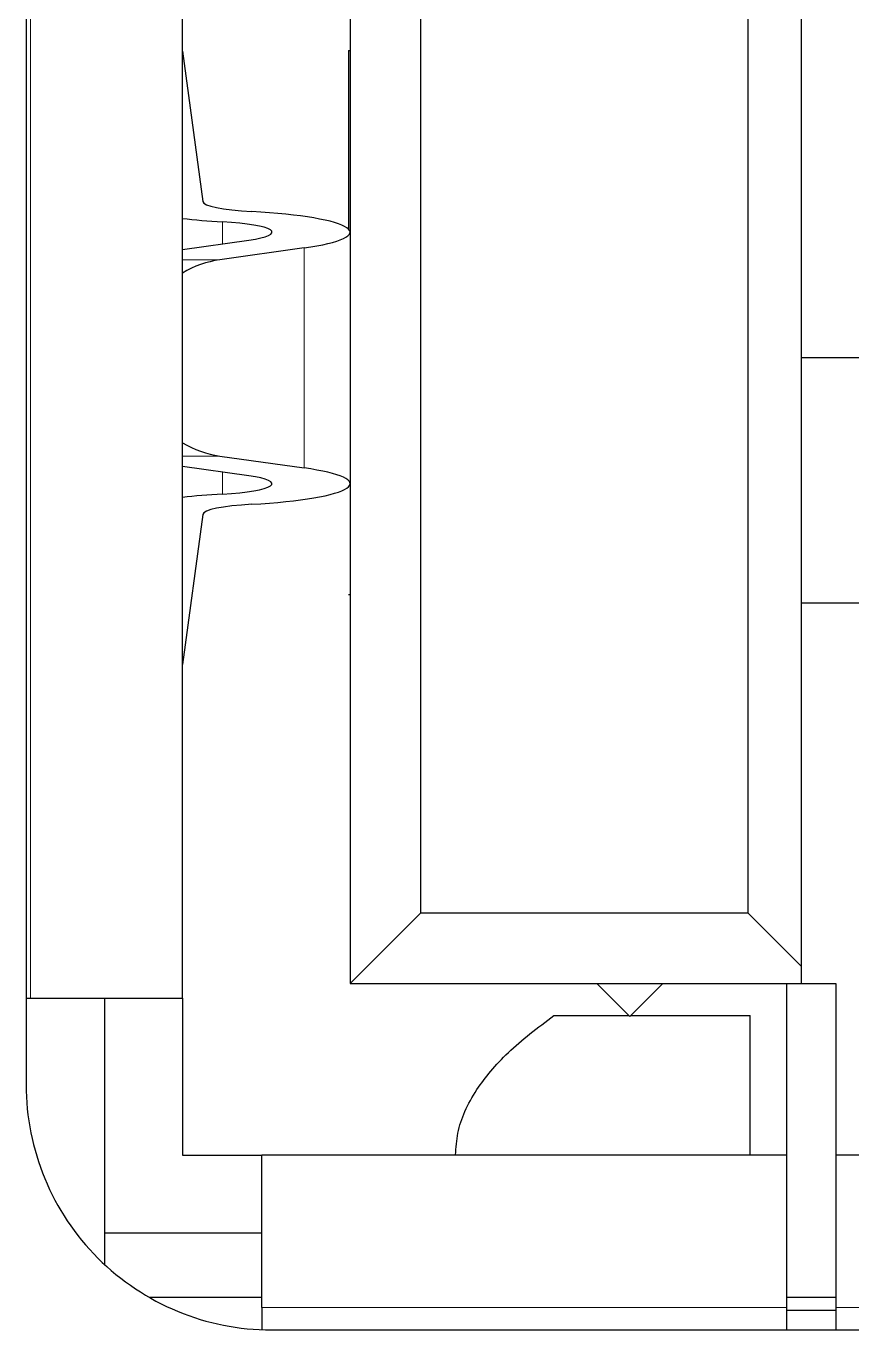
# Model space of a CAD drawing. Extents: x -260425 to 1294666, y -169889 to -2349.
# Drawn here: x 999775 to 999808.7, y -26607.5 to -26554.4 of the extents above; entities that cross this region are included whole.
import ezdxf

# ---------------------------------------------------------------- set-up
doc = ezdxf.new("R2010")
doc.units = 0
doc.header["$LTSCALE"] = 100
doc.layers.add('case', color=7, linetype='Continuous')

# ---------------------------------------------------------------- blocks, each defined once
blk = doc.blocks.new('АТС')
at = {"layer": 'case', "lineweight": 25}
for points in [[(1318, -9.008), (1318, -9.008), (1318, -129.008), (1318, -129.008)], [(1324.38, -125.488), (1324.38, -125.488), (1324.38, -13.288), (1324.38, -13.288)], [(1331.2, -13.888), (1331.2, -13.888), (1331.2, -124.887), (1331.2, -124.887)], [(1349.6, -124.195), (1349.6, -124.195), (1349.6, -14.58), (1349.6, -14.58)], [(1334.087, -122.001), (1334.087, -122.001), (1334.087, -16.774), (1334.087, -16.774)], [(1347.406, -16.774), (1347.406, -16.774), (1347.406, -122.001), (1347.406, -122.001)], [(1324.38, -86.887), (1324.38, -86.887), (1325.199, -93.011), (1325.199, -93.011)], [(1331.135, -86.852), (1331.135, -86.852), (1331.2, -86.852), (1331.2, -86.852)], [(1331.135, -86.852), (1331.135, -86.852), (1331.135, -94.133), (1331.135, -94.133)], [(1325.199, -93.011), (1325.223, -93.192), (1326.01, -93.354), (1327.199, -93.422)], [(1325.199, -93.011), (1325.199, -93.011), (1325.199, -93.011), (1325.199, -93.011)], [(1325.199, -93.011), (1325.223, -93.192), (1326.01, -93.354), (1327.199, -93.422)], [(1325.199, -93.011), (1325.223, -93.192), (1326.01, -93.354), (1327.199, -93.422)], [(1325.199, -93.011), (1325.223, -93.192), (1326.01, -93.354), (1327.199, -93.422)], [(1325.199, -93.011), (1325.223, -93.192), (1326.01, -93.354), (1327.199, -93.422)], [(1325.199, -93.011), (1325.223, -93.192), (1326.01, -93.354), (1327.199, -93.422)], [(1325.199, -93.011), (1325.223, -93.192), (1326.01, -93.354), (1327.199, -93.422)], [(1325.199, -93.011), (1325.223, -93.192), (1326.01, -93.354), (1327.199, -93.422)], [(1325.199, -93.011), (1325.223, -93.192), (1326.01, -93.354), (1327.199, -93.422)], [(1325.199, -93.011), (1325.223, -93.192), (1326.01, -93.354), (1327.199, -93.422)], [(1325.199, -93.011), (1325.223, -93.192), (1326.01, -93.354), (1327.199, -93.422)], [(1325.199, -93.011), (1325.223, -93.192), (1326.01, -93.354), (1327.199, -93.422)], [(1325.199, -93.011), (1325.223, -93.192), (1326.01, -93.354), (1327.199, -93.422)], [(1325.199, -93.011), (1325.223, -93.192), (1326.01, -93.354), (1327.199, -93.422)], [(1325.199, -93.011), (1325.223, -93.192), (1326.01, -93.354), (1327.199, -93.422)], [(1325.199, -93.011), (1325.223, -93.192), (1326.01, -93.354), (1327.199, -93.422)], [(1325.199, -93.011), (1325.223, -93.192), (1326.01, -93.354), (1327.199, -93.422)], [(1325.199, -93.011), (1325.223, -93.192), (1326.01, -93.354), (1327.199, -93.422)], [(1325.199, -93.011), (1325.223, -93.192), (1326.01, -93.354), (1327.199, -93.422)], [(1325.199, -93.011), (1325.223, -93.192), (1326.01, -93.354), (1327.199, -93.422)], [(1325.199, -93.011), (1325.223, -93.192), (1326.01, -93.354), (1327.199, -93.422)], [(1327.199, -93.422), (1327.199, -93.422), (1327.199, -93.422), (1327.199, -93.422)], [(1327.199, -93.422), (1327.199, -93.422), (1327.199, -93.422), (1327.199, -93.422)], [(1324.38, -93.704), (1324.872, -93.76), (1325.42, -93.806), (1326.007, -93.839)], [(1324.38, -93.704), (1324.38, -93.704), (1324.38, -93.704), (1324.38, -93.704)], [(1324.38, -93.704), (1324.872, -93.76), (1325.42, -93.806), (1326.007, -93.839)], [(1324.38, -93.704), (1324.872, -93.76), (1325.42, -93.806), (1326.007, -93.839)], [(1324.38, -93.704), (1324.872, -93.76), (1325.42, -93.806), (1326.007, -93.839)], [(1324.38, -93.704), (1324.872, -93.76), (1325.42, -93.806), (1326.007, -93.839)], [(1324.38, -93.704), (1324.872, -93.76), (1325.42, -93.806), (1326.007, -93.839)], [(1324.38, -93.704), (1324.872, -93.76), (1325.42, -93.806), (1326.007, -93.839)], [(1324.38, -93.704), (1324.872, -93.76), (1325.42, -93.806), (1326.007, -93.839)], [(1324.38, -93.704), (1324.872, -93.76), (1325.42, -93.806), (1326.007, -93.839)], [(1324.38, -93.704), (1324.872, -93.76), (1325.42, -93.806), (1326.007, -93.839)], [(1324.38, -93.704), (1324.872, -93.76), (1325.42, -93.806), (1326.007, -93.84)], [(1324.38, -93.704), (1324.872, -93.76), (1325.42, -93.806), (1326.007, -93.84)], [(1324.38, -93.704), (1324.872, -93.76), (1325.42, -93.806), (1326.007, -93.84)], [(1324.38, -93.704), (1324.872, -93.76), (1325.42, -93.806), (1326.007, -93.84)], [(1324.38, -93.704), (1324.872, -93.76), (1325.42, -93.806), (1326.007, -93.84)], [(1324.38, -93.704), (1324.872, -93.76), (1325.42, -93.806), (1326.007, -93.84)], [(1324.38, -93.704), (1324.872, -93.76), (1325.42, -93.806), (1326.007, -93.84)], [(1324.38, -93.704), (1324.872, -93.76), (1325.42, -93.806), (1326.007, -93.84)], [(1324.38, -93.704), (1324.872, -93.76), (1325.42, -93.806), (1326.007, -93.84)], [(1324.38, -93.704), (1324.872, -93.76), (1325.42, -93.806), (1326.007, -93.84)], [(1324.38, -93.704), (1324.872, -93.76), (1325.42, -93.806), (1326.007, -93.84)], [(1326.007, -93.839), (1326.007, -93.839), (1326.007, -93.84), (1326.007, -93.84)], [(1326.007, -93.839), (1326.007, -93.839), (1326.007, -93.84), (1326.007, -93.84)], [(1324.38, -94.966), (1324.38, -94.966), (1327.077, -94.584), (1327.077, -94.584)], [(1327.077, -94.584), (1327.077, -94.584), (1327.077, -94.584), (1327.077, -94.584)], [(1327.955, -94.171), (1327.955, -94.171), (1327.955, -94.171), (1327.955, -94.171)], [(1331.072, -94.081), (1331.072, -94.081), (1331.072, -94.082), (1331.072, -94.082)], [(1329.325, -94.902), (1329.325, -94.902), (1325.898, -95.388), (1325.898, -95.388)], [(1329.325, -94.902), (1329.325, -94.902), (1329.325, -94.903), (1329.325, -94.903)], [(1325.898, -95.388), (1325.361, -95.464), (1324.845, -95.647), (1324.38, -95.927)], [(1356.916, -99.387), (1356.916, -99.387), (1349.6, -99.387), (1349.6, -99.387)], [(1324.38, -102.848), (1324.845, -103.128), (1325.361, -103.311), (1325.898, -103.388)], [(1325.898, -103.387), (1325.898, -103.387), (1329.325, -103.873), (1329.325, -103.873)], [(1327.077, -104.191), (1327.077, -104.191), (1324.38, -103.809), (1324.38, -103.809)], [(1329.325, -103.873), (1329.325, -103.873), (1329.325, -103.873), (1329.325, -103.873)], [(1327.077, -104.191), (1327.077, -104.191), (1327.077, -104.191), (1327.077, -104.191)], [(1327.955, -104.604), (1327.955, -104.604), (1327.955, -104.604), (1327.955, -104.604)], [(1331.072, -104.694), (1331.072, -104.694), (1331.072, -104.694), (1331.072, -104.694)], [(1326.007, -104.936), (1325.42, -104.969), (1324.872, -105.015), (1324.38, -105.071)], [(1326.007, -104.936), (1325.42, -104.969), (1324.872, -105.015), (1324.38, -105.071)], [(1326.007, -104.936), (1325.42, -104.969), (1324.872, -105.015), (1324.38, -105.072)], [(1326.007, -104.936), (1325.42, -104.969), (1324.872, -105.015), (1324.38, -105.072)], [(1326.007, -104.936), (1325.42, -104.969), (1324.872, -105.015), (1324.38, -105.072)], [(1326.007, -104.936), (1325.42, -104.969), (1324.872, -105.015), (1324.38, -105.072)], [(1326.007, -104.936), (1325.42, -104.969), (1324.872, -105.015), (1324.38, -105.072)], [(1326.007, -104.936), (1325.42, -104.969), (1324.872, -105.015), (1324.38, -105.072)], [(1326.007, -104.936), (1325.42, -104.969), (1324.872, -105.015), (1324.38, -105.072)], [(1326.007, -104.936), (1325.42, -104.969), (1324.872, -105.015), (1324.38, -105.072)], [(1326.007, -104.936), (1325.42, -104.969), (1324.872, -105.015), (1324.38, -105.072)], [(1326.007, -104.936), (1325.42, -104.969), (1324.872, -105.015), (1324.38, -105.072)], [(1326.007, -104.936), (1325.42, -104.969), (1324.872, -105.015), (1324.38, -105.072)], [(1326.007, -104.936), (1325.42, -104.969), (1324.872, -105.015), (1324.38, -105.072)], [(1326.007, -104.936), (1325.42, -104.969), (1324.872, -105.015), (1324.38, -105.072)], [(1326.007, -104.936), (1325.42, -104.97), (1324.872, -105.015), (1324.38, -105.072)], [(1326.007, -104.936), (1325.42, -104.97), (1324.872, -105.015), (1324.38, -105.072)], [(1326.007, -104.936), (1325.42, -104.97), (1324.872, -105.015), (1324.38, -105.072)], [(1326.007, -104.936), (1325.42, -104.97), (1324.872, -105.015), (1324.38, -105.072)], [(1326.007, -104.936), (1325.42, -104.97), (1324.872, -105.015), (1324.38, -105.072)], [(1326.007, -104.936), (1325.42, -104.97), (1324.872, -105.015), (1324.38, -105.072)], [(1324.38, -105.071), (1324.38, -105.071), (1324.38, -105.072), (1324.38, -105.072)], [(1326.007, -104.936), (1326.007, -104.936), (1326.007, -104.936), (1326.007, -104.936)], [(1326.007, -104.936), (1326.007, -104.936), (1326.007, -104.936), (1326.007, -104.936)], [(1327.199, -105.353), (1326.01, -105.421), (1325.223, -105.583), (1325.199, -105.764)], [(1327.199, -105.353), (1326.01, -105.421), (1325.223, -105.583), (1325.199, -105.764)], [(1327.199, -105.353), (1326.01, -105.421), (1325.223, -105.583), (1325.199, -105.764)], [(1327.199, -105.353), (1326.01, -105.421), (1325.223, -105.583), (1325.199, -105.764)], [(1327.199, -105.353), (1326.01, -105.421), (1325.223, -105.583), (1325.199, -105.764)], [(1327.199, -105.353), (1326.01, -105.421), (1325.223, -105.583), (1325.199, -105.764)], [(1327.199, -105.353), (1326.01, -105.421), (1325.223, -105.583), (1325.199, -105.764)], [(1327.199, -105.353), (1326.01, -105.421), (1325.223, -105.583), (1325.199, -105.764)], [(1327.199, -105.353), (1326.01, -105.421), (1325.223, -105.583), (1325.199, -105.764)], [(1327.199, -105.353), (1326.01, -105.421), (1325.223, -105.583), (1325.199, -105.764)], [(1327.199, -105.353), (1326.01, -105.421), (1325.223, -105.583), (1325.199, -105.764)], [(1327.199, -105.353), (1326.01, -105.421), (1325.223, -105.583), (1325.199, -105.764)], [(1327.199, -105.353), (1326.01, -105.421), (1325.223, -105.583), (1325.199, -105.764)], [(1327.199, -105.353), (1326.01, -105.421), (1325.223, -105.583), (1325.199, -105.765)], [(1327.199, -105.353), (1326.01, -105.421), (1325.223, -105.583), (1325.199, -105.765)], [(1327.199, -105.353), (1326.01, -105.421), (1325.223, -105.583), (1325.199, -105.765)], [(1327.199, -105.353), (1326.01, -105.421), (1325.223, -105.583), (1325.199, -105.765)], [(1327.199, -105.353), (1326.01, -105.421), (1325.223, -105.583), (1325.199, -105.765)], [(1327.199, -105.353), (1326.01, -105.421), (1325.223, -105.583), (1325.199, -105.765)], [(1327.199, -105.353), (1326.01, -105.421), (1325.223, -105.583), (1325.199, -105.765)], [(1327.199, -105.353), (1326.01, -105.421), (1325.223, -105.583), (1325.199, -105.765)], [(1327.199, -105.353), (1327.199, -105.353), (1327.199, -105.353), (1327.199, -105.353)], [(1327.199, -105.353), (1327.199, -105.353), (1327.199, -105.353), (1327.199, -105.353)], [(1325.199, -105.764), (1325.199, -105.764), (1324.38, -111.887), (1324.38, -111.887)], [(1325.199, -105.764), (1325.199, -105.764), (1325.199, -105.765), (1325.199, -105.765)], [(1331.2, -109.048), (1331.2, -109.048), (1331.135, -109.048), (1331.135, -109.048)], [(1356.916, -109.388), (1356.916, -109.388), (1349.6, -109.388), (1349.6, -109.388)], [(1331.2, -124.887), (1331.2, -124.887), (1334.087, -122.001), (1334.087, -122.001)], [(1334.087, -122.001), (1334.087, -122.001), (1347.406, -122.001), (1347.406, -122.001)], [(1349.6, -124.195), (1349.6, -124.195), (1347.406, -122.001), (1347.406, -122.001)], [(1349.6, -124.887), (1349.6, -124.887), (1349.6, -124.195), (1349.6, -124.195)], [(1331.2, -124.887), (1331.2, -124.887), (1349.6, -124.887), (1349.6, -124.887)], [(1342.6, -126.237), (1342.6, -126.237), (1341.25, -124.887), (1341.25, -124.887)], [(1342.6, -126.237), (1342.6, -126.237), (1343.95, -124.887), (1343.95, -124.887)], [(1349, -131.887), (1349, -131.887), (1349, -124.887), (1349, -124.887)], [(1349.6, -124.887), (1349.6, -124.887), (1351, -124.887), (1351, -124.887)], [(1351, -124.887), (1351, -124.887), (1351, -131.887), (1351, -131.887)], [(1318, -125.488), (1318, -125.488), (1318.18, -125.488), (1318.18, -125.488)], [(1318.18, -125.488), (1318.18, -125.488), (1324.38, -125.488), (1324.38, -125.488)], [(1321.2, -125.488), (1321.2, -125.488), (1321.2, -135.068), (1321.2, -135.068)], [(1324.38, -125.488), (1324.38, -125.488), (1324.38, -131.887), (1324.38, -131.887)], [(1339.5, -126.187), (1339.5, -126.187), (1342.55, -126.187), (1342.55, -126.187)], [(1342.65, -126.187), (1342.65, -126.187), (1347.5, -126.187), (1347.5, -126.187)], [(1347.5, -131.87), (1347.5, -131.87), (1347.5, -126.187), (1347.5, -126.187)], [(1324.38, -131.887), (1324.38, -131.887), (1327.6, -131.887), (1327.6, -131.887)], [(1349, -131.887), (1349, -131.887), (1327.6, -131.887), (1327.6, -131.887)], [(1327.6, -138.087), (1327.6, -138.087), (1327.6, -131.887), (1327.6, -131.887)], [(1335.5, -131.887), (1335.5, -131.887), (1335.5, -131.87), (1335.5, -131.87)], [(1347.5, -131.87), (1347.5, -131.87), (1347.5, -131.887), (1347.5, -131.887)], [(1349, -138.087), (1349, -138.087), (1349, -131.887), (1349, -131.887)], [(1351, -131.887), (1351, -131.887), (1351, -138.087), (1351, -138.087)], [(1372.4, -131.887), (1372.4, -131.887), (1351, -131.887), (1351, -131.887)], [(1327.6, -135.068), (1327.6, -135.068), (1321.2, -135.068), (1321.2, -135.068)], [(1321.2, -135.068), (1321.2, -135.068), (1321.2, -136.34), (1321.2, -136.34)], [(1327.6, -137.688), (1327.6, -137.688), (1323.034, -137.688), (1323.034, -137.688)], [(1327.6, -138.087), (1327.6, -138.087), (1327.6, -138.999), (1327.6, -138.999)], [(1351, -137.688), (1351, -137.688), (1349, -137.688), (1349, -137.688)], [(1349, -139.007), (1349, -139.007), (1349, -138.087), (1349, -138.087)], [(1351, -138.087), (1351, -138.087), (1351, -139.007), (1351, -139.007)], [(1349, -138.207), (1349, -138.207), (1351, -138.207), (1351, -138.207)], [(1328, -139.007), (1328, -139.007), (1373, -139.007), (1373, -139.007)]]:
    blk.add_open_spline(points, degree=3, dxfattribs=at)
at = {"layer": 'case', "lineweight": 18}
for points in [[(1318.18, -13.288), (1318.18, -13.288), (1318.18, -125.488), (1318.18, -125.488)], [(1326.007, -94.736), (1326.007, -94.736), (1326.007, -93.839), (1326.007, -93.839)], [(1329.325, -103.873), (1329.325, -103.873), (1329.325, -94.902), (1329.325, -94.902)], [(1325.898, -95.388), (1325.898, -95.388), (1324.38, -95.388), (1324.38, -95.388)], [(1324.38, -103.387), (1324.38, -103.387), (1325.898, -103.387), (1325.898, -103.387)], [(1326.007, -104.936), (1326.007, -104.936), (1326.007, -104.039), (1326.007, -104.039)], [(1347.5, -131.87), (1347.5, -131.87), (1335.5, -131.87), (1335.5, -131.87)], [(1327.6, -138.087), (1327.6, -138.087), (1349, -138.087), (1349, -138.087)], [(1351, -138.087), (1351, -138.087), (1372.4, -138.087), (1372.4, -138.087)]]:
    blk.add_open_spline(points, degree=3, dxfattribs=at)
at = {"layer": 'case', "lineweight": 25}
for points, knots in [([(1329.325, -94.902), (1330.844, -94.688), (1331.499, -94.379), (1331.072, -94.081), (1331.072, -94.081), (1330.644, -93.784), (1329.19, -93.536), (1327.199, -93.422)], [0, 0, 0, 0, 0.333333, 0.333333, 0.333333, 0.333333, 1, 1, 1, 1]), ([(1329.325, -94.902), (1330.844, -94.688), (1331.499, -94.379), (1331.072, -94.081), (1331.072, -94.081), (1330.644, -93.784), (1329.19, -93.536), (1327.199, -93.422)], [0, 0, 0, 0, 0.333333, 0.333333, 0.333333, 0.333333, 1, 1, 1, 1]), ([(1329.325, -94.902), (1330.844, -94.688), (1331.499, -94.379), (1331.072, -94.081), (1331.072, -94.081), (1330.644, -93.784), (1329.19, -93.536), (1327.199, -93.422)], [0, 0, 0, 0, 0.333333, 0.333333, 0.333333, 0.333333, 1, 1, 1, 1]), ([(1329.325, -94.902), (1330.844, -94.688), (1331.499, -94.379), (1331.072, -94.081), (1331.072, -94.081), (1330.644, -93.784), (1329.19, -93.536), (1327.199, -93.422)], [0, 0, 0, 0, 0.333333, 0.333333, 0.333333, 0.333333, 1, 1, 1, 1]), ([(1329.325, -94.902), (1330.844, -94.688), (1331.499, -94.379), (1331.072, -94.081), (1331.072, -94.081), (1330.644, -93.784), (1329.19, -93.536), (1327.199, -93.422)], [0, 0, 0, 0, 0.333333, 0.333333, 0.333333, 0.333333, 1, 1, 1, 1]), ([(1329.325, -94.903), (1330.844, -94.688), (1331.499, -94.379), (1331.072, -94.081), (1331.072, -94.081), (1330.644, -93.784), (1329.19, -93.536), (1327.199, -93.422)], [0, 0, 0, 0, 0.333333, 0.333333, 0.333333, 0.333333, 1, 1, 1, 1]), ([(1329.325, -94.903), (1330.844, -94.688), (1331.499, -94.379), (1331.072, -94.081), (1331.072, -94.081), (1330.644, -93.784), (1329.19, -93.536), (1327.199, -93.422)], [0, 0, 0, 0, 0.333333, 0.333333, 0.333333, 0.333333, 1, 1, 1, 1]), ([(1329.325, -94.903), (1330.844, -94.688), (1331.499, -94.379), (1331.072, -94.082), (1331.072, -94.082), (1330.644, -93.784), (1329.19, -93.536), (1327.199, -93.422)], [0, 0, 0, 0, 0.333333, 0.333333, 0.333333, 0.333333, 1, 1, 1, 1]), ([(1329.325, -94.903), (1330.844, -94.688), (1331.499, -94.379), (1331.072, -94.082), (1331.072, -94.082), (1330.644, -93.784), (1329.19, -93.536), (1327.199, -93.422)], [0, 0, 0, 0, 0.333333, 0.333333, 0.333333, 0.333333, 1, 1, 1, 1]), ([(1329.325, -94.903), (1330.844, -94.688), (1331.499, -94.379), (1331.072, -94.082), (1331.072, -94.082), (1330.644, -93.784), (1329.19, -93.536), (1327.199, -93.422)], [0, 0, 0, 0, 0.333333, 0.333333, 0.333333, 0.333333, 1, 1, 1, 1]), ([(1329.325, -94.903), (1330.844, -94.688), (1331.499, -94.379), (1331.072, -94.082), (1331.072, -94.082), (1330.644, -93.784), (1329.19, -93.536), (1327.199, -93.422)], [0, 0, 0, 0, 0.333333, 0.333333, 0.333333, 0.333333, 1, 1, 1, 1]), ([(1329.325, -94.903), (1330.844, -94.688), (1331.499, -94.379), (1331.072, -94.082), (1331.072, -94.082), (1330.644, -93.784), (1329.19, -93.536), (1327.199, -93.422)], [0, 0, 0, 0, 0.333333, 0.333333, 0.333333, 0.333333, 1, 1, 1, 1]), ([(1329.325, -94.903), (1330.844, -94.688), (1331.499, -94.379), (1331.072, -94.082), (1331.072, -94.082), (1330.644, -93.784), (1329.19, -93.536), (1327.199, -93.422)], [0, 0, 0, 0, 0.333333, 0.333333, 0.333333, 0.333333, 1, 1, 1, 1]), ([(1329.325, -94.903), (1330.844, -94.688), (1331.499, -94.379), (1331.072, -94.082), (1331.072, -94.082), (1330.644, -93.784), (1329.19, -93.536), (1327.199, -93.422)], [0, 0, 0, 0, 0.333333, 0.333333, 0.333333, 0.333333, 1, 1, 1, 1]), ([(1329.325, -94.903), (1330.844, -94.688), (1331.499, -94.379), (1331.072, -94.082), (1331.072, -94.082), (1330.644, -93.784), (1329.19, -93.536), (1327.199, -93.422)], [0, 0, 0, 0, 0.333333, 0.333333, 0.333333, 0.333333, 1, 1, 1, 1]), ([(1329.325, -94.903), (1330.844, -94.688), (1331.499, -94.379), (1331.072, -94.082), (1331.072, -94.082), (1330.644, -93.784), (1329.19, -93.536), (1327.199, -93.422)], [0, 0, 0, 0, 0.333333, 0.333333, 0.333333, 0.333333, 1, 1, 1, 1]), ([(1329.325, -94.903), (1330.844, -94.688), (1331.499, -94.379), (1331.072, -94.082), (1331.072, -94.082), (1330.644, -93.784), (1329.19, -93.536), (1327.199, -93.422)], [0, 0, 0, 0, 0.333333, 0.333333, 0.333333, 0.333333, 1, 1, 1, 1]), ([(1329.325, -94.903), (1330.844, -94.688), (1331.499, -94.379), (1331.072, -94.082), (1331.072, -94.082), (1330.644, -93.784), (1329.19, -93.536), (1327.199, -93.422)], [0, 0, 0, 0, 0.333333, 0.333333, 0.333333, 0.333333, 1, 1, 1, 1]), ([(1329.325, -94.903), (1330.844, -94.688), (1331.499, -94.379), (1331.072, -94.082), (1331.072, -94.082), (1330.644, -93.784), (1329.19, -93.536), (1327.199, -93.422)], [0, 0, 0, 0, 0.333333, 0.333333, 0.333333, 0.333333, 1, 1, 1, 1]), ([(1329.325, -94.903), (1330.844, -94.688), (1331.499, -94.38), (1331.072, -94.082), (1331.072, -94.082), (1330.644, -93.784), (1329.19, -93.536), (1327.199, -93.422)], [0, 0, 0, 0, 0.333333, 0.333333, 0.333333, 0.333333, 1, 1, 1, 1]), ([(1329.325, -94.903), (1330.844, -94.688), (1331.499, -94.38), (1331.072, -94.082), (1331.072, -94.082), (1330.644, -93.784), (1329.19, -93.536), (1327.199, -93.422)], [0, 0, 0, 0, 0.333333, 0.333333, 0.333333, 0.333333, 1, 1, 1, 1]), ([(1327.077, -94.584), (1327.841, -94.476), (1328.171, -94.321), (1327.955, -94.171), (1327.955, -94.171), (1327.74, -94.021), (1327.009, -93.897), (1326.007, -93.839)], [0, 0, 0, 0, 0.333333, 0.333333, 0.333333, 0.333333, 1, 1, 1, 1]), ([(1327.077, -94.584), (1327.841, -94.476), (1328.171, -94.321), (1327.955, -94.171), (1327.955, -94.171), (1327.74, -94.021), (1327.009, -93.897), (1326.007, -93.839)], [0, 0, 0, 0, 0.333333, 0.333333, 0.333333, 0.333333, 1, 1, 1, 1]), ([(1327.077, -94.584), (1327.841, -94.476), (1328.171, -94.321), (1327.955, -94.171), (1327.955, -94.171), (1327.74, -94.021), (1327.009, -93.897), (1326.007, -93.839)], [0, 0, 0, 0, 0.333333, 0.333333, 0.333333, 0.333333, 1, 1, 1, 1]), ([(1327.077, -94.584), (1327.841, -94.476), (1328.171, -94.321), (1327.955, -94.171), (1327.955, -94.171), (1327.74, -94.021), (1327.009, -93.897), (1326.007, -93.839)], [0, 0, 0, 0, 0.333333, 0.333333, 0.333333, 0.333333, 1, 1, 1, 1]), ([(1327.077, -94.584), (1327.841, -94.476), (1328.171, -94.321), (1327.955, -94.171), (1327.955, -94.171), (1327.74, -94.021), (1327.009, -93.897), (1326.007, -93.839)], [0, 0, 0, 0, 0.333333, 0.333333, 0.333333, 0.333333, 1, 1, 1, 1]), ([(1327.077, -94.584), (1327.841, -94.476), (1328.171, -94.321), (1327.955, -94.171), (1327.955, -94.171), (1327.74, -94.021), (1327.009, -93.897), (1326.007, -93.839)], [0, 0, 0, 0, 0.333333, 0.333333, 0.333333, 0.333333, 1, 1, 1, 1]), ([(1327.077, -94.584), (1327.841, -94.476), (1328.171, -94.321), (1327.955, -94.171), (1327.955, -94.171), (1327.74, -94.021), (1327.009, -93.897), (1326.007, -93.839)], [0, 0, 0, 0, 0.333333, 0.333333, 0.333333, 0.333333, 1, 1, 1, 1]), ([(1327.077, -94.584), (1327.841, -94.476), (1328.171, -94.321), (1327.955, -94.171), (1327.955, -94.171), (1327.74, -94.021), (1327.009, -93.897), (1326.007, -93.839)], [0, 0, 0, 0, 0.333333, 0.333333, 0.333333, 0.333333, 1, 1, 1, 1]), ([(1327.077, -94.584), (1327.841, -94.476), (1328.171, -94.321), (1327.955, -94.171), (1327.955, -94.171), (1327.74, -94.021), (1327.009, -93.897), (1326.007, -93.839)], [0, 0, 0, 0, 0.333333, 0.333333, 0.333333, 0.333333, 1, 1, 1, 1]), ([(1327.077, -94.584), (1327.841, -94.476), (1328.171, -94.321), (1327.955, -94.171), (1327.955, -94.171), (1327.74, -94.021), (1327.009, -93.897), (1326.007, -93.839)], [0, 0, 0, 0, 0.333333, 0.333333, 0.333333, 0.333333, 1, 1, 1, 1]), ([(1327.077, -94.584), (1327.841, -94.476), (1328.171, -94.321), (1327.955, -94.171), (1327.955, -94.171), (1327.74, -94.021), (1327.009, -93.897), (1326.007, -93.84)], [0, 0, 0, 0, 0.333333, 0.333333, 0.333333, 0.333333, 1, 1, 1, 1]), ([(1327.077, -94.584), (1327.841, -94.476), (1328.171, -94.321), (1327.955, -94.171), (1327.955, -94.171), (1327.74, -94.021), (1327.009, -93.897), (1326.007, -93.84)], [0, 0, 0, 0, 0.333333, 0.333333, 0.333333, 0.333333, 1, 1, 1, 1]), ([(1327.077, -94.584), (1327.841, -94.476), (1328.171, -94.321), (1327.955, -94.171), (1327.955, -94.171), (1327.74, -94.021), (1327.009, -93.897), (1326.007, -93.84)], [0, 0, 0, 0, 0.333333, 0.333333, 0.333333, 0.333333, 1, 1, 1, 1]), ([(1327.077, -94.584), (1327.841, -94.476), (1328.171, -94.321), (1327.955, -94.171), (1327.955, -94.171), (1327.74, -94.021), (1327.009, -93.897), (1326.007, -93.84)], [0, 0, 0, 0, 0.333333, 0.333333, 0.333333, 0.333333, 1, 1, 1, 1]), ([(1327.077, -94.584), (1327.841, -94.476), (1328.171, -94.321), (1327.955, -94.171), (1327.955, -94.171), (1327.74, -94.021), (1327.009, -93.897), (1326.007, -93.84)], [0, 0, 0, 0, 0.333333, 0.333333, 0.333333, 0.333333, 1, 1, 1, 1]), ([(1327.077, -94.584), (1327.841, -94.476), (1328.171, -94.321), (1327.955, -94.171), (1327.955, -94.171), (1327.74, -94.021), (1327.009, -93.897), (1326.007, -93.84)], [0, 0, 0, 0, 0.333333, 0.333333, 0.333333, 0.333333, 1, 1, 1, 1]), ([(1327.077, -94.584), (1327.841, -94.476), (1328.171, -94.321), (1327.955, -94.171), (1327.955, -94.171), (1327.74, -94.021), (1327.009, -93.897), (1326.007, -93.84)], [0, 0, 0, 0, 0.333333, 0.333333, 0.333333, 0.333333, 1, 1, 1, 1]), ([(1327.077, -94.584), (1327.841, -94.476), (1328.171, -94.321), (1327.955, -94.171), (1327.955, -94.171), (1327.74, -94.022), (1327.009, -93.897), (1326.007, -93.84)], [0, 0, 0, 0, 0.333333, 0.333333, 0.333333, 0.333333, 1, 1, 1, 1]), ([(1327.077, -94.584), (1327.841, -94.476), (1328.171, -94.321), (1327.955, -94.171), (1327.955, -94.171), (1327.74, -94.022), (1327.009, -93.897), (1326.007, -93.84)], [0, 0, 0, 0, 0.333333, 0.333333, 0.333333, 0.333333, 1, 1, 1, 1]), ([(1327.077, -94.584), (1327.841, -94.476), (1328.171, -94.321), (1327.955, -94.171), (1327.955, -94.171), (1327.74, -94.022), (1327.009, -93.897), (1326.007, -93.84)], [0, 0, 0, 0, 0.333333, 0.333333, 0.333333, 0.333333, 1, 1, 1, 1]), ([(1327.077, -94.584), (1327.841, -94.476), (1328.171, -94.321), (1327.955, -94.171), (1327.955, -94.171), (1327.74, -94.022), (1327.009, -93.897), (1326.007, -93.84)], [0, 0, 0, 0, 0.333333, 0.333333, 0.333333, 0.333333, 1, 1, 1, 1]), ([(1327.199, -105.353), (1329.19, -105.239), (1330.644, -104.991), (1331.072, -104.694), (1331.072, -104.694), (1331.499, -104.396), (1330.844, -104.087), (1329.325, -103.873)], [0, 0, 0, 0, 0.333333, 0.333333, 0.333333, 0.333333, 1, 1, 1, 1]), ([(1327.199, -105.353), (1329.19, -105.239), (1330.644, -104.991), (1331.072, -104.694), (1331.072, -104.694), (1331.499, -104.396), (1330.844, -104.087), (1329.325, -103.873)], [0, 0, 0, 0, 0.333333, 0.333333, 0.333333, 0.333333, 1, 1, 1, 1]), ([(1327.199, -105.353), (1329.19, -105.239), (1330.644, -104.991), (1331.072, -104.694), (1331.072, -104.694), (1331.499, -104.396), (1330.844, -104.088), (1329.325, -103.873)], [0, 0, 0, 0, 0.333333, 0.333333, 0.333333, 0.333333, 1, 1, 1, 1]), ([(1327.199, -105.353), (1329.19, -105.239), (1330.644, -104.991), (1331.072, -104.694), (1331.072, -104.694), (1331.499, -104.396), (1330.844, -104.088), (1329.325, -103.873)], [0, 0, 0, 0, 0.333333, 0.333333, 0.333333, 0.333333, 1, 1, 1, 1]), ([(1327.199, -105.353), (1329.19, -105.239), (1330.644, -104.991), (1331.072, -104.694), (1331.072, -104.694), (1331.499, -104.396), (1330.844, -104.088), (1329.325, -103.873)], [0, 0, 0, 0, 0.333333, 0.333333, 0.333333, 0.333333, 1, 1, 1, 1]), ([(1327.199, -105.353), (1329.19, -105.239), (1330.644, -104.992), (1331.072, -104.694), (1331.072, -104.694), (1331.499, -104.396), (1330.844, -104.088), (1329.325, -103.873)], [0, 0, 0, 0, 0.333333, 0.333333, 0.333333, 0.333333, 1, 1, 1, 1]), ([(1327.199, -105.353), (1329.19, -105.239), (1330.644, -104.992), (1331.072, -104.694), (1331.072, -104.694), (1331.499, -104.396), (1330.844, -104.088), (1329.325, -103.873)], [0, 0, 0, 0, 0.333333, 0.333333, 0.333333, 0.333333, 1, 1, 1, 1]), ([(1327.199, -105.353), (1329.19, -105.239), (1330.644, -104.992), (1331.072, -104.694), (1331.072, -104.694), (1331.499, -104.396), (1330.844, -104.088), (1329.325, -103.873)], [0, 0, 0, 0, 0.333333, 0.333333, 0.333333, 0.333333, 1, 1, 1, 1]), ([(1327.199, -105.353), (1329.19, -105.239), (1330.644, -104.992), (1331.072, -104.694), (1331.072, -104.694), (1331.499, -104.396), (1330.844, -104.088), (1329.325, -103.873)], [0, 0, 0, 0, 0.333333, 0.333333, 0.333333, 0.333333, 1, 1, 1, 1]), ([(1327.199, -105.353), (1329.19, -105.239), (1330.644, -104.992), (1331.072, -104.694), (1331.072, -104.694), (1331.499, -104.396), (1330.844, -104.088), (1329.325, -103.873)], [0, 0, 0, 0, 0.333333, 0.333333, 0.333333, 0.333333, 1, 1, 1, 1]), ([(1327.199, -105.353), (1329.19, -105.239), (1330.644, -104.992), (1331.072, -104.694), (1331.072, -104.694), (1331.499, -104.396), (1330.844, -104.088), (1329.325, -103.873)], [0, 0, 0, 0, 0.333333, 0.333333, 0.333333, 0.333333, 1, 1, 1, 1]), ([(1327.199, -105.353), (1329.19, -105.239), (1330.644, -104.992), (1331.072, -104.694), (1331.072, -104.694), (1331.499, -104.396), (1330.844, -104.088), (1329.325, -103.873)], [0, 0, 0, 0, 0.333333, 0.333333, 0.333333, 0.333333, 1, 1, 1, 1]), ([(1327.199, -105.353), (1329.19, -105.239), (1330.644, -104.992), (1331.072, -104.694), (1331.072, -104.694), (1331.499, -104.396), (1330.844, -104.088), (1329.325, -103.873)], [0, 0, 0, 0, 0.333333, 0.333333, 0.333333, 0.333333, 1, 1, 1, 1]), ([(1327.199, -105.353), (1329.19, -105.239), (1330.644, -104.992), (1331.072, -104.694), (1331.072, -104.694), (1331.499, -104.396), (1330.844, -104.088), (1329.325, -103.873)], [0, 0, 0, 0, 0.333333, 0.333333, 0.333333, 0.333333, 1, 1, 1, 1]), ([(1327.199, -105.353), (1329.19, -105.239), (1330.644, -104.992), (1331.072, -104.694), (1331.072, -104.694), (1331.499, -104.396), (1330.844, -104.088), (1329.325, -103.873)], [0, 0, 0, 0, 0.333333, 0.333333, 0.333333, 0.333333, 1, 1, 1, 1]), ([(1327.199, -105.353), (1329.19, -105.239), (1330.644, -104.992), (1331.072, -104.694), (1331.072, -104.694), (1331.499, -104.396), (1330.844, -104.088), (1329.325, -103.873)], [0, 0, 0, 0, 0.333333, 0.333333, 0.333333, 0.333333, 1, 1, 1, 1]), ([(1327.199, -105.353), (1329.19, -105.239), (1330.644, -104.992), (1331.072, -104.694), (1331.072, -104.694), (1331.499, -104.396), (1330.844, -104.088), (1329.325, -103.873)], [0, 0, 0, 0, 0.333333, 0.333333, 0.333333, 0.333333, 1, 1, 1, 1]), ([(1327.199, -105.353), (1329.19, -105.239), (1330.644, -104.992), (1331.072, -104.694), (1331.072, -104.694), (1331.499, -104.396), (1330.844, -104.088), (1329.325, -103.873)], [0, 0, 0, 0, 0.333333, 0.333333, 0.333333, 0.333333, 1, 1, 1, 1]), ([(1327.199, -105.353), (1329.19, -105.239), (1330.644, -104.992), (1331.072, -104.694), (1331.072, -104.694), (1331.499, -104.396), (1330.844, -104.088), (1329.325, -103.873)], [0, 0, 0, 0, 0.333333, 0.333333, 0.333333, 0.333333, 1, 1, 1, 1]), ([(1327.199, -105.353), (1329.19, -105.239), (1330.644, -104.992), (1331.072, -104.694), (1331.072, -104.694), (1331.499, -104.396), (1330.844, -104.088), (1329.325, -103.873)], [0, 0, 0, 0, 0.333333, 0.333333, 0.333333, 0.333333, 1, 1, 1, 1]), ([(1327.199, -105.353), (1329.19, -105.239), (1330.644, -104.992), (1331.072, -104.694), (1331.072, -104.694), (1331.499, -104.396), (1330.844, -104.088), (1329.325, -103.873)], [0, 0, 0, 0, 0.333333, 0.333333, 0.333333, 0.333333, 1, 1, 1, 1]), ([(1326.007, -104.936), (1327.009, -104.878), (1327.74, -104.754), (1327.955, -104.604), (1327.955, -104.604), (1328.171, -104.454), (1327.841, -104.299), (1327.077, -104.191)], [0, 0, 0, 0, 0.333333, 0.333333, 0.333333, 0.333333, 1, 1, 1, 1]), ([(1326.007, -104.936), (1327.009, -104.878), (1327.74, -104.754), (1327.955, -104.604), (1327.955, -104.604), (1328.171, -104.454), (1327.841, -104.299), (1327.077, -104.191)], [0, 0, 0, 0, 0.333333, 0.333333, 0.333333, 0.333333, 1, 1, 1, 1]), ([(1326.007, -104.936), (1327.009, -104.878), (1327.74, -104.754), (1327.955, -104.604), (1327.955, -104.604), (1328.171, -104.454), (1327.841, -104.299), (1327.077, -104.191)], [0, 0, 0, 0, 0.333333, 0.333333, 0.333333, 0.333333, 1, 1, 1, 1]), ([(1326.007, -104.936), (1327.009, -104.878), (1327.74, -104.754), (1327.955, -104.604), (1327.955, -104.604), (1328.171, -104.454), (1327.841, -104.299), (1327.077, -104.191)], [0, 0, 0, 0, 0.333333, 0.333333, 0.333333, 0.333333, 1, 1, 1, 1]), ([(1326.007, -104.936), (1327.009, -104.878), (1327.74, -104.754), (1327.955, -104.604), (1327.955, -104.604), (1328.171, -104.454), (1327.841, -104.299), (1327.077, -104.191)], [0, 0, 0, 0, 0.333333, 0.333333, 0.333333, 0.333333, 1, 1, 1, 1]), ([(1326.007, -104.936), (1327.009, -104.878), (1327.74, -104.754), (1327.955, -104.604), (1327.955, -104.604), (1328.171, -104.454), (1327.841, -104.299), (1327.077, -104.191)], [0, 0, 0, 0, 0.333333, 0.333333, 0.333333, 0.333333, 1, 1, 1, 1]), ([(1326.007, -104.936), (1327.009, -104.878), (1327.74, -104.754), (1327.955, -104.604), (1327.955, -104.604), (1328.171, -104.454), (1327.841, -104.299), (1327.077, -104.191)], [0, 0, 0, 0, 0.333333, 0.333333, 0.333333, 0.333333, 1, 1, 1, 1]), ([(1326.007, -104.936), (1327.009, -104.878), (1327.74, -104.754), (1327.955, -104.604), (1327.955, -104.604), (1328.171, -104.454), (1327.841, -104.299), (1327.077, -104.191)], [0, 0, 0, 0, 0.333333, 0.333333, 0.333333, 0.333333, 1, 1, 1, 1]), ([(1326.007, -104.936), (1327.009, -104.878), (1327.74, -104.754), (1327.955, -104.604), (1327.955, -104.604), (1328.171, -104.454), (1327.841, -104.299), (1327.077, -104.191)], [0, 0, 0, 0, 0.333333, 0.333333, 0.333333, 0.333333, 1, 1, 1, 1]), ([(1326.007, -104.936), (1327.009, -104.878), (1327.74, -104.754), (1327.955, -104.604), (1327.955, -104.604), (1328.171, -104.454), (1327.841, -104.299), (1327.077, -104.191)], [0, 0, 0, 0, 0.333333, 0.333333, 0.333333, 0.333333, 1, 1, 1, 1]), ([(1326.007, -104.936), (1327.009, -104.879), (1327.74, -104.754), (1327.955, -104.604), (1327.955, -104.604), (1328.171, -104.454), (1327.841, -104.299), (1327.077, -104.191)], [0, 0, 0, 0, 0.333333, 0.333333, 0.333333, 0.333333, 1, 1, 1, 1]), ([(1326.007, -104.936), (1327.009, -104.879), (1327.74, -104.754), (1327.955, -104.604), (1327.955, -104.604), (1328.171, -104.454), (1327.841, -104.299), (1327.077, -104.191)], [0, 0, 0, 0, 0.333333, 0.333333, 0.333333, 0.333333, 1, 1, 1, 1]), ([(1326.007, -104.936), (1327.009, -104.879), (1327.74, -104.754), (1327.955, -104.604), (1327.955, -104.604), (1328.171, -104.454), (1327.841, -104.299), (1327.077, -104.191)], [0, 0, 0, 0, 0.333333, 0.333333, 0.333333, 0.333333, 1, 1, 1, 1]), ([(1326.007, -104.936), (1327.009, -104.879), (1327.74, -104.754), (1327.955, -104.604), (1327.955, -104.604), (1328.171, -104.454), (1327.841, -104.299), (1327.077, -104.191)], [0, 0, 0, 0, 0.333333, 0.333333, 0.333333, 0.333333, 1, 1, 1, 1]), ([(1326.007, -104.936), (1327.009, -104.879), (1327.74, -104.754), (1327.955, -104.604), (1327.955, -104.604), (1328.171, -104.454), (1327.841, -104.299), (1327.077, -104.191)], [0, 0, 0, 0, 0.333333, 0.333333, 0.333333, 0.333333, 1, 1, 1, 1]), ([(1326.007, -104.936), (1327.009, -104.879), (1327.74, -104.754), (1327.955, -104.604), (1327.955, -104.604), (1328.171, -104.454), (1327.841, -104.299), (1327.077, -104.191)], [0, 0, 0, 0, 0.333333, 0.333333, 0.333333, 0.333333, 1, 1, 1, 1]), ([(1326.007, -104.936), (1327.009, -104.879), (1327.74, -104.754), (1327.955, -104.604), (1327.955, -104.604), (1328.171, -104.454), (1327.841, -104.299), (1327.077, -104.191)], [0, 0, 0, 0, 0.333333, 0.333333, 0.333333, 0.333333, 1, 1, 1, 1]), ([(1326.007, -104.936), (1327.009, -104.879), (1327.74, -104.754), (1327.955, -104.604), (1327.955, -104.604), (1328.171, -104.454), (1327.841, -104.299), (1327.077, -104.191)], [0, 0, 0, 0, 0.333333, 0.333333, 0.333333, 0.333333, 1, 1, 1, 1]), ([(1326.007, -104.936), (1327.009, -104.879), (1327.74, -104.754), (1327.955, -104.604), (1327.955, -104.604), (1328.171, -104.454), (1327.841, -104.299), (1327.077, -104.191)], [0, 0, 0, 0, 0.333333, 0.333333, 0.333333, 0.333333, 1, 1, 1, 1]), ([(1326.007, -104.936), (1327.009, -104.879), (1327.74, -104.754), (1327.955, -104.604), (1327.955, -104.604), (1328.171, -104.454), (1327.841, -104.299), (1327.077, -104.191)], [0, 0, 0, 0, 0.333333, 0.333333, 0.333333, 0.333333, 1, 1, 1, 1]), ([(1326.007, -104.936), (1327.009, -104.879), (1327.74, -104.754), (1327.955, -104.604), (1327.955, -104.604), (1328.171, -104.454), (1327.841, -104.299), (1327.077, -104.191)], [0, 0, 0, 0, 0.333333, 0.333333, 0.333333, 0.333333, 1, 1, 1, 1]), ([(1335.5, -131.87), (1335.519, -131.575), (1335.539, -131.28), (1335.597, -130.984), (1335.597, -130.984), (1335.714, -130.394), (1335.987, -129.803), (1336.373, -129.213), (1336.373, -129.213), (1336.705, -128.708), (1337.12, -128.202), (1337.654, -127.698), (1337.654, -127.698), (1338.19, -127.194), (1338.845, -126.691), (1339.5, -126.187)], [0, 0, 0, 0, 0.2, 0.2, 0.2, 0.2, 0.4, 0.4, 0.4, 0.4, 0.6, 0.6, 0.6, 0.6, 1, 1, 1, 1]), ([(1318, -129.008), (1318, -131.66), (1319.054, -134.203), (1320.929, -136.079), (1320.929, -136.079), (1322.804, -137.954), (1325.348, -139.008), (1328, -139.008)], [0, 0, 0, 0, 0.333333, 0.333333, 0.333333, 0.333333, 1, 1, 1, 1])]:
    blk.add_open_spline(points, degree=3, knots=knots, dxfattribs=at)

msp = doc.modelspace()

# ---------------------------------------------------------------- block references
msp.add_blockref('АТС', (998457.029, -26468.524))

doc.saveas('drawing.dxf')
